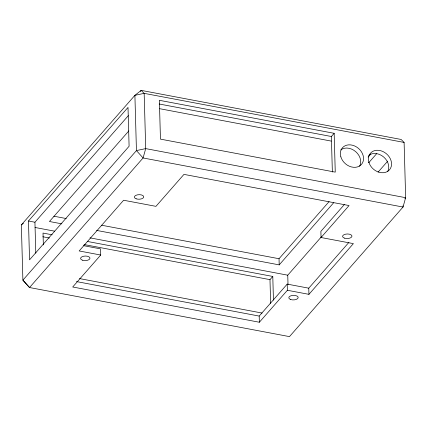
<?xml version="1.0" encoding="UTF-8"?>
<svg xmlns="http://www.w3.org/2000/svg" width="427" height="427" viewBox="0 0 427 427"><rect width="100%" height="100%" fill="white"/><g stroke="black" fill="none" stroke-linecap="round" stroke-linejoin="round"><path stroke-width="0.64" d="M21.35 224.896L134.9 95.328L141.193 90.385L401.134 139.464L404.107 142.426L405.65 197.69L403.019 207.047L289.469 336.615L29.532 287.536L22.893 280.155L21.35 224.896L23.448 223.246M140.318 91.383L141.193 90.385L144.166 93.353L404.107 142.426M28.47 221.01L128.009 107.428L129.098 146.253L29.554 259.84L28.47 221.01L34.934 222.232L128.34 115.653M128.858 130.886L49.441 221.506L61.878 223.855M83.569 245.664L100.553 248.866L100.724 255.031L72.707 286.997L259.365 322.241L287.382 290.275L287.206 284.11L308.764 288.177L348.854 242.435M332.361 172.044L331.368 136.507L334.17 133.309L159.367 100.308L160.456 139.133L335.254 172.134L334.17 133.309M96.571 230.404L279.205 264.884L279.034 258.725L329.052 201.645M368.101 157.088L370.732 154.083M279.205 264.884L333.61 202.804M368.709 162.751L376.609 153.741M270.643 303.341L269.981 279.648L272.784 276.45L87.53 241.479M344.514 204.384L320.88 231.354L321.051 237.519L353.385 243.625L308.934 294.342L287.382 290.275M288.017 284.515L287.755 275.191L321.515 236.67M378.071 172.14L387.716 161.134M321.051 237.519L349.067 205.552L183.962 174.381L155.951 206.348L123.616 200.242L79.171 250.964L100.724 255.031M259.365 322.241L259.194 316.076L287.206 284.11M404.849 198.603L405.65 197.69L145.708 148.612L136.443 150.587L22.893 280.155L29.532 287.536L143.082 157.969L145.708 148.612L144.166 93.353L134.9 95.328L136.443 150.587L143.082 157.969L403.019 207.047L402.987 205.814M159.186 104.001L331.368 136.507M159.735 108.709L331.24 141.091M53.85 216.206L66.286 218.555M101.637 225.232L279.034 258.725M35.019 227.474L54.661 231.183M90.017 237.86L287.755 275.191M52.185 234.802L43.02 233.073L43.351 244.917M42.833 236.766L49.383 237.999M84.076 244.548L269.981 279.648M79.454 278.569L262.082 313.055M76.465 281.574L259.194 316.076M308.764 288.177L308.934 294.342M272.784 276.45L273.445 300.144M34.934 222.232L35.799 253.163M368.768 155.348A12.629 10.077 41.2 0 1 383.74 157.056A12.629 10.077 41.2 0 1 387.636 171.665M340.73 149.946A12.629 10.077 41.2 0 1 355.702 151.654A12.629 10.077 41.2 0 1 359.598 166.263M368.869 162.249A12.629 10.077 41.2 0 0 388.389 170.859A12.629 10.077 41.2 0 0 382.677 151.409A12.629 10.077 41.2 0 0 368.869 162.249M136.144 198.801A4.697 2.279 -1.6 0 0 143.712 197.183A4.697 2.279 -1.6 0 0 137.339 194.867A4.697 2.279 -1.6 0 0 136.144 198.801M290.568 299.482A4.697 2.279 -1.6 0 0 298.137 297.87A4.697 2.279 -1.6 0 0 291.758 295.553A4.697 2.279 -1.6 0 0 290.568 299.482M344.354 238.106A4.697 2.279 -1.6 0 0 351.923 236.494A4.697 2.279 -1.6 0 0 345.544 234.177A4.697 2.279 -1.6 0 0 344.354 238.106M82.358 260.171A4.697 2.279 -1.6 0 0 89.926 258.559A4.697 2.279 -1.6 0 0 83.548 256.243A4.697 2.279 -1.6 0 0 82.358 260.171M340.847 156.826A12.629 10.077 41.2 0 0 360.372 165.436A12.629 10.077 41.2 0 0 354.661 145.981A12.629 10.077 41.2 0 0 340.847 156.826"/></g></svg>
